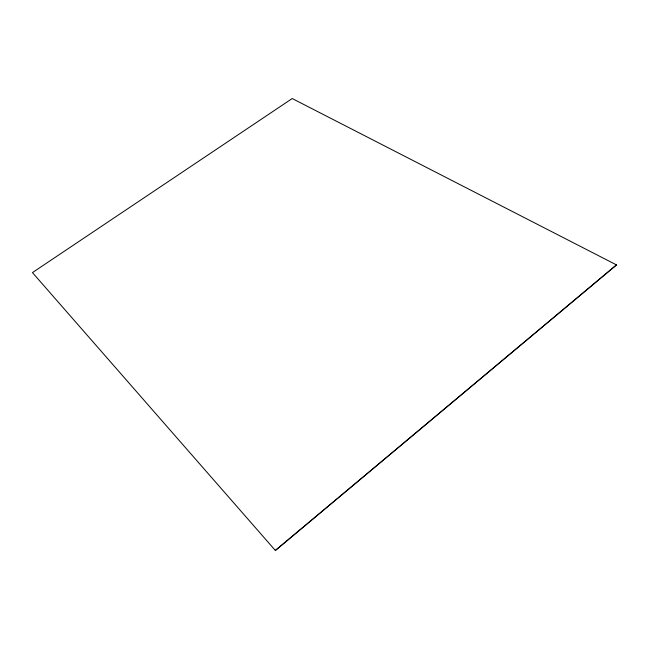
<?xml version="1.0" encoding="UTF-8"?>
<svg xmlns="http://www.w3.org/2000/svg" width="649" height="649" viewBox="0 0 649 649"><rect width="100%" height="100%" fill="white"/><g stroke="black" fill="none" stroke-linecap="round" stroke-linejoin="round"><path stroke-width="0.97" d="M275.354 550.466L616.55 264.93L292.204 98.534L32.45 272.596L275.354 550.466L616.461 264.881"/></g></svg>
